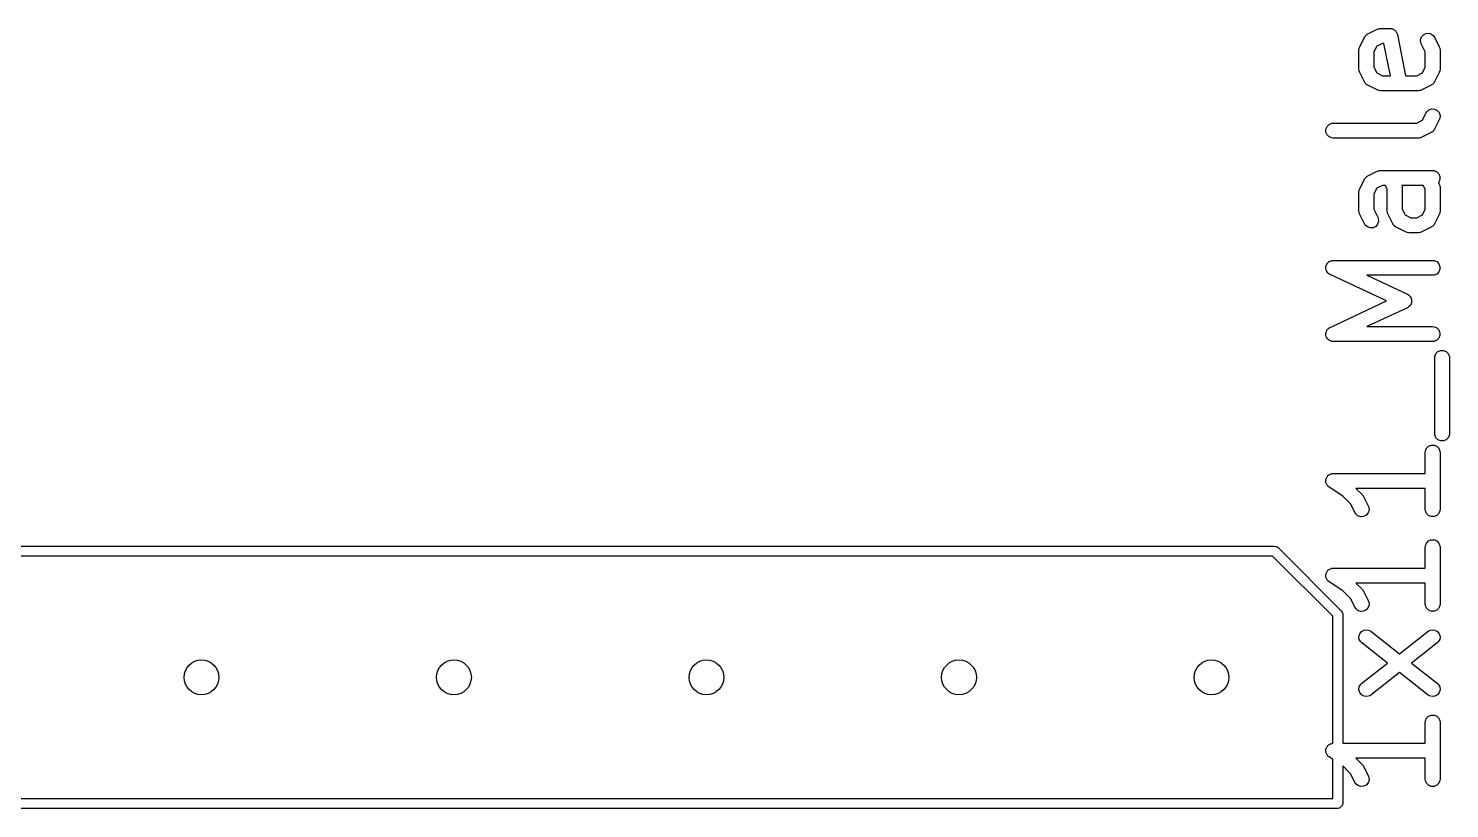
# Model space of a CAD drawing. Extents: x 2.08 to 4.63, y -4.92 to -2.81.
# Drawn here: x 2.728 to 3.291, y -3.123 to -2.814 of the extents above; entities that cross this region are included whole.
import ezdxf

# ---------------------------------------------------------------- set-up
doc = ezdxf.new("R2010")
doc.units = 0
doc.header["$MEASUREMENT"] = 0
doc.layers.add('BLACK', color=7, linetype='CONTINUOUS')

msp = doc.modelspace()

# ---------------------------------------------------------------- linework, layer by layer
at = {"layer": 'BLACK', "linetype": 'CONTINUOUS'}
for p, q in [((3.2625, -2.81419), (3.26304, -2.81399)), ((3.26304, -2.81399), (3.26315, -2.81398)), ((3.26315, -2.81398), (3.26324, -2.81394)), ((3.26324, -2.81394), (3.26382, -2.81388)), ((3.26382, -2.81388), (3.26757, -2.81388)), ((3.26757, -2.81388), (3.26814, -2.81394)), ((3.26814, -2.81394), (3.26841, -2.81405)), ((3.26841, -2.81405), (3.2687, -2.81411)), ((3.25555, -2.82114), (3.25743, -2.81739)), ((3.25743, -2.81739), (3.25749, -2.81729)), ((3.25749, -2.81729), (3.2575, -2.81725)), ((3.2575, -2.81725), (3.25755, -2.81719)), ((3.25755, -2.81719), (3.25774, -2.8169)), ((3.25774, -2.8169), (3.25802, -2.81666)), ((3.25802, -2.81666), (3.25826, -2.81638)), ((3.25826, -2.81638), (3.25855, -2.81619)), ((3.25855, -2.81619), (3.25861, -2.81614)), ((3.25861, -2.81614), (3.25865, -2.81613)), ((3.25865, -2.81613), (3.25875, -2.81607)), ((3.25875, -2.81607), (3.2625, -2.81419)), ((3.2687, -2.81411), (3.26894, -2.81427)), ((3.26894, -2.81427), (3.26921, -2.81438)), ((3.26921, -2.81438), (3.26941, -2.81458)), ((3.26941, -2.81458), (3.26965, -2.81475)), ((3.26965, -2.81475), (3.26982, -2.81499)), ((3.26982, -2.81499), (3.27002, -2.81519)), ((3.27002, -2.81519), (3.27013, -2.81546)), ((3.27013, -2.81546), (3.2703, -2.8157)), ((3.2703, -2.8157), (3.27046, -2.81626)), ((3.27046, -2.81626), (3.27374, -2.83263)), ((3.27964, -2.81834), (3.28, -2.81725)), ((3.27972, -2.81949), (3.27964, -2.81834)), ((3.27993, -2.82003), (3.27972, -2.81949)), ((3.28, -2.81725), (3.28076, -2.81638)), ((3.28076, -2.81638), (3.28179, -2.81586)), ((3.28179, -2.81586), (3.28294, -2.81578)), ((3.28294, -2.81578), (3.28403, -2.81614)), ((3.28403, -2.81614), (3.2849, -2.8169)), ((3.2849, -2.8169), (3.28521, -2.81739)), ((3.28521, -2.81739), (3.28708, -2.82114)), ((3.25524, -2.82246), (3.2553, -2.82188)), ((3.25524, -2.82996), (3.25524, -2.82246)), ((3.2553, -2.82188), (3.25534, -2.82179)), ((3.25534, -2.82179), (3.25535, -2.82168)), ((3.25535, -2.82168), (3.25555, -2.82114)), ((3.26227, -2.82091), (3.26115, -2.82316)), ((3.26115, -2.82316), (3.26115, -2.82926)), ((3.26452, -2.81979), (3.26227, -2.82091)), ((3.26515, -2.81979), (3.26452, -2.81979)), ((3.26772, -2.83263), (3.26515, -2.81979)), ((3.28149, -2.82316), (3.27993, -2.82003)), ((3.28149, -2.82926), (3.28149, -2.82316)), ((3.28708, -2.82114), (3.28729, -2.82168)), ((3.28729, -2.82168), (3.2873, -2.82179)), ((3.2873, -2.82179), (3.28734, -2.82188)), ((3.28734, -2.82188), (3.28739, -2.82246)), ((3.28739, -2.82246), (3.28739, -2.82996)), ((3.2553, -2.83053), (3.25524, -2.82996)), ((3.25534, -2.83063), (3.2553, -2.83053)), ((3.25535, -2.83074), (3.25534, -2.83063)), ((3.25555, -2.83128), (3.25535, -2.83074)), ((3.26115, -2.82926), (3.26227, -2.83151)), ((3.28037, -2.83151), (3.28149, -2.82926)), ((3.28729, -2.83074), (3.28708, -2.83128)), ((3.2873, -2.83063), (3.28729, -2.83074)), ((3.28734, -2.83053), (3.2873, -2.83063)), ((3.28739, -2.82996), (3.28734, -2.83053)), ((3.25743, -2.83503), (3.25555, -2.83128)), ((3.25749, -2.83513), (3.25743, -2.83503)), ((3.2575, -2.83517), (3.25749, -2.83513)), ((3.25755, -2.83523), (3.2575, -2.83517)), ((3.25774, -2.83552), (3.25755, -2.83523)), ((3.25802, -2.83576), (3.25774, -2.83552)), ((3.25826, -2.83604), (3.25802, -2.83576)), ((3.25855, -2.83622), (3.25826, -2.83604)), ((3.25861, -2.83627), (3.25855, -2.83622)), ((3.25865, -2.83629), (3.25861, -2.83627)), ((3.25875, -2.83635), (3.25865, -2.83629)), ((3.2625, -2.83822), (3.25875, -2.83635)), ((3.26227, -2.83151), (3.26452, -2.83263)), ((3.26452, -2.83263), (3.26772, -2.83263)), ((3.27374, -2.83263), (3.27812, -2.83263)), ((3.27812, -2.83263), (3.28037, -2.83151)), ((3.28389, -2.83635), (3.28014, -2.83822)), ((3.28398, -2.83629), (3.28389, -2.83635)), ((3.28403, -2.83627), (3.28398, -2.83629)), ((3.28409, -2.83622), (3.28403, -2.83627)), ((3.28438, -2.83604), (3.28409, -2.83622)), ((3.28462, -2.83576), (3.28438, -2.83604)), ((3.2849, -2.83552), (3.28462, -2.83576)), ((3.28508, -2.83523), (3.2849, -2.83552)), ((3.28513, -2.83517), (3.28508, -2.83523)), ((3.28515, -2.83513), (3.28513, -2.83517)), ((3.28521, -2.83503), (3.28515, -2.83513)), ((3.28708, -2.83128), (3.28521, -2.83503)), ((3.26304, -2.83843), (3.2625, -2.83822)), ((3.26315, -2.83844), (3.26304, -2.83843)), ((3.26324, -2.83848), (3.26315, -2.83844)), ((3.26382, -2.83854), (3.26324, -2.83848)), ((3.27132, -2.83854), (3.26382, -2.83854)), ((3.27882, -2.83854), (3.27132, -2.83854)), ((3.27939, -2.83848), (3.27882, -2.83854)), ((3.27949, -2.83844), (3.27939, -2.83848)), ((3.2796, -2.83843), (3.27949, -2.83844)), ((3.28014, -2.83822), (3.2796, -2.83843)), ((3.28037, -2.85026), (3.2818, -2.84739)), ((3.2818, -2.84739), (3.28211, -2.8469)), ((3.28211, -2.8469), (3.28298, -2.84614)), ((3.28298, -2.84614), (3.28407, -2.84578)), ((3.28407, -2.84578), (3.28522, -2.84586)), ((3.28522, -2.84586), (3.28625, -2.84637)), ((3.28625, -2.84637), (3.28701, -2.84724)), ((3.28701, -2.84724), (3.28737, -2.84834)), ((3.24218, -2.85375), (3.24262, -2.85269)), ((3.24262, -2.85269), (3.24343, -2.85188)), ((3.24343, -2.85188), (3.2445, -2.85143)), ((3.2445, -2.85143), (3.24507, -2.85138)), ((3.24507, -2.85138), (3.27812, -2.85138)), ((3.27812, -2.85138), (3.28037, -2.85026)), ((3.28708, -2.85003), (3.28521, -2.85378)), ((3.28729, -2.84949), (3.28708, -2.85003)), ((3.28737, -2.84834), (3.28729, -2.84949)), ((3.24218, -2.85491), (3.24218, -2.85375)), ((3.24262, -2.85597), (3.24218, -2.85491)), ((3.24343, -2.85679), (3.24262, -2.85597)), ((3.2445, -2.85723), (3.24343, -2.85679)), ((3.24507, -2.85728), (3.2445, -2.85723)), ((3.27882, -2.85728), (3.24507, -2.85728)), ((3.27939, -2.85723), (3.27882, -2.85728)), ((3.27949, -2.85719), (3.27939, -2.85723)), ((3.2796, -2.85718), (3.27949, -2.85719)), ((3.28014, -2.85697), (3.2796, -2.85718)), ((3.28389, -2.8551), (3.28014, -2.85697)), ((3.28398, -2.85504), (3.28389, -2.8551)), ((3.28403, -2.85502), (3.28398, -2.85504)), ((3.28409, -2.85497), (3.28403, -2.85502)), ((3.28438, -2.85479), (3.28409, -2.85497)), ((3.28462, -2.85451), (3.28438, -2.85479)), ((3.2849, -2.85427), (3.28462, -2.85451)), ((3.28508, -2.85397), (3.2849, -2.85427)), ((3.28513, -2.85392), (3.28508, -2.85397)), ((3.28515, -2.85387), (3.28513, -2.85392)), ((3.28521, -2.85378), (3.28515, -2.85387)), ((3.2625, -2.87044), (3.26304, -2.87023)), ((3.26304, -2.87023), (3.26315, -2.87022)), ((3.26315, -2.87022), (3.26324, -2.87018)), ((3.26324, -2.87018), (3.26382, -2.87013)), ((3.26382, -2.87013), (3.28444, -2.87013)), ((3.28444, -2.87013), (3.28502, -2.87018)), ((3.28502, -2.87018), (3.28608, -2.87062)), ((3.25555, -2.87738), (3.25743, -2.87363)), ((3.25743, -2.87363), (3.25749, -2.87354)), ((3.25749, -2.87354), (3.2575, -2.87349)), ((3.2575, -2.87349), (3.25755, -2.87343)), ((3.25755, -2.87343), (3.25774, -2.87314)), ((3.25774, -2.87314), (3.25802, -2.8729)), ((3.25802, -2.8729), (3.25826, -2.87262)), ((3.25826, -2.87262), (3.25855, -2.87244)), ((3.25855, -2.87244), (3.25861, -2.87239)), ((3.25861, -2.87239), (3.25865, -2.87237)), ((3.25865, -2.87237), (3.25875, -2.87231)), ((3.25875, -2.87231), (3.2625, -2.87044)), ((3.28608, -2.87062), (3.2869, -2.87144)), ((3.2869, -2.87472), (3.28676, -2.87486)), ((3.28676, -2.87486), (3.28708, -2.87551)), ((3.2869, -2.87144), (3.28734, -2.8725)), ((3.28734, -2.87365), (3.2869, -2.87472)), ((3.28708, -2.87551), (3.28729, -2.87605)), ((3.28734, -2.8725), (3.28734, -2.87365)), ((3.25524, -2.8787), (3.2553, -2.87813)), ((3.25524, -2.8862), (3.25524, -2.8787)), ((3.2553, -2.87813), (3.25534, -2.87803)), ((3.25534, -2.87803), (3.25535, -2.87792)), ((3.25535, -2.87792), (3.25555, -2.87738)), ((3.26227, -2.87715), (3.26115, -2.8794)), ((3.26115, -2.8794), (3.26115, -2.8855)), ((3.26452, -2.87603), (3.26227, -2.87715)), ((3.26574, -2.87603), (3.26452, -2.87603)), ((3.26649, -2.87752), (3.26574, -2.87603)), ((3.26649, -2.8862), (3.26649, -2.87752)), ((3.28074, -2.87603), (3.27229, -2.87603)), ((3.27229, -2.87603), (3.27229, -2.87605)), ((3.27229, -2.87605), (3.2723, -2.87615)), ((3.2723, -2.87615), (3.27234, -2.87625)), ((3.27234, -2.87625), (3.2724, -2.87683)), ((3.2724, -2.87683), (3.2724, -2.8855)), ((3.28149, -2.87752), (3.28074, -2.87603)), ((3.28149, -2.8855), (3.28149, -2.87752)), ((3.28729, -2.87605), (3.2873, -2.87615)), ((3.2873, -2.87615), (3.28734, -2.87625)), ((3.28734, -2.87625), (3.28739, -2.87683)), ((3.28739, -2.87683), (3.28739, -2.8862)), ((3.2553, -2.88678), (3.25524, -2.8862)), ((3.25534, -2.88688), (3.2553, -2.88678)), ((3.25535, -2.88698), (3.25534, -2.88688)), ((3.25555, -2.88752), (3.25535, -2.88698)), ((3.26115, -2.8855), (3.26271, -2.88863)), ((3.26655, -2.88678), (3.26649, -2.8862)), ((3.26659, -2.88688), (3.26655, -2.88678)), ((3.2666, -2.88698), (3.26659, -2.88688)), ((3.2668, -2.88752), (3.2666, -2.88698)), ((3.2724, -2.8855), (3.27352, -2.88775)), ((3.28037, -2.88775), (3.28149, -2.8855)), ((3.28729, -2.88698), (3.28708, -2.88752)), ((3.2873, -2.88688), (3.28729, -2.88698)), ((3.28734, -2.88678), (3.2873, -2.88688)), ((3.28739, -2.8862), (3.28734, -2.88678)), ((3.25743, -2.89127), (3.25555, -2.88752)), ((3.25774, -2.89176), (3.25743, -2.89127)), ((3.25861, -2.89252), (3.25774, -2.89176)), ((3.2597, -2.89288), (3.25861, -2.89252)), ((3.26085, -2.8928), (3.2597, -2.89288)), ((3.26188, -2.89228), (3.26085, -2.8928)), ((3.26263, -2.89141), (3.26188, -2.89228)), ((3.263, -2.89032), (3.26263, -2.89141)), ((3.26271, -2.88863), (3.26292, -2.88917)), ((3.26292, -2.88917), (3.263, -2.89032)), ((3.26868, -2.89127), (3.2668, -2.88752)), ((3.26874, -2.89137), (3.26868, -2.89127)), ((3.26875, -2.89141), (3.26874, -2.89137)), ((3.2688, -2.89147), (3.26875, -2.89141)), ((3.26899, -2.89176), (3.2688, -2.89147)), ((3.26927, -2.892), (3.26899, -2.89176)), ((3.26951, -2.89228), (3.26927, -2.892)), ((3.2698, -2.89247), (3.26951, -2.89228)), ((3.26986, -2.89252), (3.2698, -2.89247)), ((3.2699, -2.89253), (3.26986, -2.89252)), ((3.27, -2.89259), (3.2699, -2.89253)), ((3.27375, -2.89447), (3.27, -2.89259)), ((3.27352, -2.88775), (3.27576, -2.88887)), ((3.27576, -2.88887), (3.27812, -2.88887)), ((3.27812, -2.88887), (3.28037, -2.88775)), ((3.28389, -2.89259), (3.28014, -2.89447)), ((3.28398, -2.89253), (3.28389, -2.89259)), ((3.28403, -2.89252), (3.28398, -2.89253)), ((3.28409, -2.89247), (3.28403, -2.89252)), ((3.28438, -2.89228), (3.28409, -2.89247)), ((3.28462, -2.892), (3.28438, -2.89228)), ((3.2849, -2.89176), (3.28462, -2.892)), ((3.28508, -2.89147), (3.2849, -2.89176)), ((3.28513, -2.89141), (3.28508, -2.89147)), ((3.28515, -2.89137), (3.28513, -2.89141)), ((3.28521, -2.89127), (3.28515, -2.89137)), ((3.28708, -2.88752), (3.28521, -2.89127)), ((3.27429, -2.89467), (3.27375, -2.89447)), ((3.27439, -2.89468), (3.27429, -2.89467)), ((3.27449, -2.89472), (3.27439, -2.89468)), ((3.27507, -2.89478), (3.27449, -2.89472)), ((3.27882, -2.89478), (3.27507, -2.89478)), ((3.27939, -2.89472), (3.27882, -2.89478)), ((3.27949, -2.89468), (3.27939, -2.89472)), ((3.2796, -2.89467), (3.27949, -2.89468)), ((3.28014, -2.89447), (3.2796, -2.89467)), ((3.24215, -2.90915), (3.24218, -2.90864)), ((3.24218, -2.90921), (3.24215, -2.90915)), ((3.24218, -2.90812), (3.2422, -2.90806)), ((3.24218, -2.90864), (3.24218, -2.90812)), ((3.24218, -2.90927), (3.24218, -2.90921)), ((3.24237, -2.90975), (3.24218, -2.90927)), ((3.2422, -2.908), (3.24242, -2.90753)), ((3.2422, -2.90806), (3.2422, -2.908)), ((3.24255, -2.91023), (3.24237, -2.90975)), ((3.24242, -2.90753), (3.24262, -2.90706)), ((3.24262, -2.90706), (3.24266, -2.90701)), ((3.24266, -2.90701), (3.24269, -2.90695)), ((3.24269, -2.90695), (3.24307, -2.90661)), ((3.24307, -2.90661), (3.24343, -2.90624)), ((3.24343, -2.90624), (3.24349, -2.90622)), ((3.24349, -2.90622), (3.24354, -2.90617)), ((3.24354, -2.90617), (3.24402, -2.906)), ((3.24402, -2.906), (3.2445, -2.9058)), ((3.2445, -2.9058), (3.24459, -2.90579)), ((3.24459, -2.90579), (3.24462, -2.90578)), ((3.24462, -2.90578), (3.24469, -2.90578)), ((3.24469, -2.90578), (3.24507, -2.90575)), ((3.24507, -2.90575), (3.28444, -2.90575)), ((3.28444, -2.90575), (3.28502, -2.9058)), ((3.28502, -2.9058), (3.28608, -2.90624)), ((3.28608, -2.90624), (3.2869, -2.90706)), ((3.2869, -2.90706), (3.28734, -2.90812)), ((3.28734, -2.90927), (3.2869, -2.91034)), ((3.28734, -2.90812), (3.28734, -2.90927)), ((3.24259, -2.91028), (3.24255, -2.91023)), ((3.24262, -2.91034), (3.24259, -2.91028)), ((3.24298, -2.9107), (3.24262, -2.91034)), ((3.24332, -2.91108), (3.24298, -2.9107)), ((3.2434, -2.91113), (3.24332, -2.91108)), ((3.24343, -2.91115), (3.2434, -2.91113)), ((3.2435, -2.91118), (3.24343, -2.91115)), ((3.24382, -2.91137), (3.2435, -2.91118)), ((3.26621, -2.92182), (3.24382, -2.91137)), ((3.28444, -2.91165), (3.25838, -2.91165)), ((3.25838, -2.91165), (3.27444, -2.91915)), ((3.28502, -2.91159), (3.28444, -2.91165)), ((3.28608, -2.91115), (3.28502, -2.91159)), ((3.2869, -2.91034), (3.28608, -2.91115)), ((3.27444, -2.91915), (3.27465, -2.91927)), ((3.27465, -2.91927), (3.27472, -2.9193)), ((3.27472, -2.9193), (3.27477, -2.91934)), ((3.27477, -2.91934), (3.27494, -2.91944)), ((3.27494, -2.91944), (3.27524, -2.91977)), ((3.27524, -2.91977), (3.27557, -2.92008)), ((3.27557, -2.92008), (3.27563, -2.92019)), ((3.27563, -2.92019), (3.27572, -2.92029)), ((3.27572, -2.92029), (3.27587, -2.92071)), ((3.27587, -2.92071), (3.27606, -2.92112)), ((3.24382, -2.93227), (3.26621, -2.92182)), ((3.27444, -2.9245), (3.25838, -2.93199)), ((3.27465, -2.92437), (3.27444, -2.9245)), ((3.27472, -2.92435), (3.27465, -2.92437)), ((3.27477, -2.9243), (3.27472, -2.92435)), ((3.27494, -2.9242), (3.27477, -2.9243)), ((3.27524, -2.92387), (3.27494, -2.9242)), ((3.27557, -2.92357), (3.27524, -2.92387)), ((3.27563, -2.92345), (3.27557, -2.92357)), ((3.27572, -2.92335), (3.27563, -2.92345)), ((3.27587, -2.92293), (3.27572, -2.92335)), ((3.27606, -2.92252), (3.27587, -2.92293)), ((3.27606, -2.92112), (3.27607, -2.92125)), ((3.27607, -2.92239), (3.27606, -2.92252)), ((3.27607, -2.92125), (3.27611, -2.92137)), ((3.27611, -2.92227), (3.27607, -2.92239)), ((3.27611, -2.92137), (3.27609, -2.92182)), ((3.27609, -2.92182), (3.27611, -2.92227)), ((3.2435, -2.93246), (3.24382, -2.93227)), ((3.25838, -2.93199), (3.28444, -2.93199)), ((3.28444, -2.93199), (3.28502, -2.93205)), ((3.28502, -2.93205), (3.28608, -2.93249)), ((3.24215, -2.9345), (3.24218, -2.93444)), ((3.24218, -2.93501), (3.24215, -2.9345)), ((3.24218, -2.93437), (3.24237, -2.9339)), ((3.24218, -2.93444), (3.24218, -2.93437)), ((3.24218, -2.93552), (3.24218, -2.93501)), ((3.2422, -2.93558), (3.24218, -2.93552)), ((3.2422, -2.93565), (3.2422, -2.93558)), ((3.24242, -2.93611), (3.2422, -2.93565)), ((3.24237, -2.9339), (3.24255, -2.93341)), ((3.24262, -2.93659), (3.24242, -2.93611)), ((3.24255, -2.93341), (3.24259, -2.93337)), ((3.24259, -2.93337), (3.24262, -2.93331)), ((3.24262, -2.93331), (3.24298, -2.93294)), ((3.24266, -2.93663), (3.24262, -2.93659)), ((3.24269, -2.93669), (3.24266, -2.93663)), ((3.24307, -2.93704), (3.24269, -2.93669)), ((3.24298, -2.93294), (3.24332, -2.93256)), ((3.24343, -2.9374), (3.24307, -2.93704)), ((3.24332, -2.93256), (3.2434, -2.93252)), ((3.2434, -2.93252), (3.24343, -2.93249)), ((3.24343, -2.93249), (3.2435, -2.93246)), ((3.24349, -2.93743), (3.24343, -2.9374)), ((3.24354, -2.93747), (3.24349, -2.93743)), ((3.24402, -2.93765), (3.24354, -2.93747)), ((3.2445, -2.93784), (3.24402, -2.93765)), ((3.24459, -2.93785), (3.2445, -2.93784)), ((3.24462, -2.93786), (3.24459, -2.93785)), ((3.24469, -2.93786), (3.24462, -2.93786)), ((3.24507, -2.9379), (3.24469, -2.93786)), ((3.28444, -2.9379), (3.24507, -2.9379)), ((3.28502, -2.93784), (3.28444, -2.9379)), ((3.28608, -2.9374), (3.28502, -2.93784)), ((3.28608, -2.93249), (3.2869, -2.93331)), ((3.2869, -2.93659), (3.28608, -2.9374)), ((3.2869, -2.93331), (3.28734, -2.93437)), ((3.28734, -2.93552), (3.2869, -2.93659)), ((3.28734, -2.93437), (3.28734, -2.93552)), ((3.2853, -2.94374), (3.28574, -2.94268)), ((3.28574, -2.94268), (3.28655, -2.94186)), ((3.28655, -2.94186), (3.28762, -2.94142)), ((3.28762, -2.94142), (3.28877, -2.94142)), ((3.28877, -2.94142), (3.28983, -2.94186)), ((3.28983, -2.94186), (3.29065, -2.94268)), ((3.29065, -2.94268), (3.29109, -2.94374)), ((3.28524, -2.94432), (3.2853, -2.94374)), ((3.28524, -2.97432), (3.28524, -2.94432)), ((3.29109, -2.94374), (3.29114, -2.94432)), ((3.29114, -2.94432), (3.29114, -2.97432)), ((3.2853, -2.97489), (3.28524, -2.97432)), ((3.28574, -2.97596), (3.2853, -2.97489)), ((3.28655, -2.97677), (3.28574, -2.97596)), ((3.28762, -2.97721), (3.28655, -2.97677)), ((3.28877, -2.97721), (3.28762, -2.97721)), ((3.28983, -2.97677), (3.28877, -2.97721)), ((3.29065, -2.97596), (3.28983, -2.97677)), ((3.29109, -2.97489), (3.29065, -2.97596)), ((3.29114, -2.97432), (3.29109, -2.97489)), ((3.28149, -2.98181), (3.28155, -2.98124)), ((3.28149, -2.99011), (3.28149, -2.98181)), ((3.28155, -2.98124), (3.28199, -2.98017)), ((3.28199, -2.98017), (3.2828, -2.97936)), ((3.2828, -2.97936), (3.28387, -2.97892)), ((3.28387, -2.97892), (3.28502, -2.97892)), ((3.28502, -2.97892), (3.28608, -2.97936)), ((3.28608, -2.97936), (3.2869, -2.98017)), ((3.2869, -2.98017), (3.28734, -2.98124)), ((3.28734, -2.98124), (3.28739, -2.98181)), ((3.28739, -2.98181), (3.28739, -3.00431)), ((3.24212, -2.99307), (3.24218, -2.99278)), ((3.24218, -2.99335), (3.24212, -2.99307)), ((3.24218, -2.99249), (3.24229, -2.99222)), ((3.24218, -2.99278), (3.24218, -2.99249)), ((3.24218, -2.99364), (3.24218, -2.99335)), ((3.24229, -2.99391), (3.24218, -2.99364)), ((3.24229, -2.99222), (3.24234, -2.99194)), ((3.24234, -2.9942), (3.24229, -2.99391)), ((3.24234, -2.99194), (3.2425, -2.99169)), ((3.2425, -2.99169), (3.24262, -2.99142)), ((3.24262, -2.99142), (3.24282, -2.99122)), ((3.24282, -2.99122), (3.24298, -2.99098)), ((3.24298, -2.99098), (3.24322, -2.99081)), ((3.24322, -2.99081), (3.24343, -2.99061)), ((3.24343, -2.99061), (3.2437, -2.9905)), ((3.2437, -2.9905), (3.24394, -2.99034)), ((3.24394, -2.99034), (3.24423, -2.99028)), ((3.24423, -2.99028), (3.2445, -2.99017)), ((3.2445, -2.99017), (3.24507, -2.99011)), ((3.24507, -2.99011), (3.24507, -2.99011)), ((3.24507, -2.99011), (3.24507, -2.99011)), ((3.24507, -2.99011), (3.24507, -2.99011)), ((3.24507, -2.99011), (3.28149, -2.99011)), ((3.24251, -2.99444), (3.24234, -2.9942)), ((3.24262, -2.9947), (3.24251, -2.99444)), ((3.24282, -2.99491), (3.24262, -2.9947)), ((3.24299, -2.99515), (3.24282, -2.99491)), ((3.24343, -2.99552), (3.24299, -2.99515)), ((3.24881, -2.99911), (3.24343, -2.99552)), ((3.24343, -2.99552), (3.24343, -2.99552)), ((3.24343, -2.99552), (3.24343, -2.99552)), ((3.24343, -2.99552), (3.24343, -2.99552)), ((3.25202, -3.00231), (3.24881, -2.99911)), ((3.28149, -2.99602), (3.25407, -2.99602)), ((3.25407, -2.99602), (3.25653, -2.99847)), ((3.25653, -2.99847), (3.25672, -2.9987)), ((3.25672, -2.9987), (3.25678, -2.99875)), ((3.25678, -2.99875), (3.25683, -2.99884)), ((3.25683, -2.99884), (3.2569, -2.99892)), ((3.2569, -2.99892), (3.25693, -2.99899)), ((3.25693, -2.99899), (3.25709, -2.99924)), ((3.25709, -2.99924), (3.25896, -3.00299)), ((3.28149, -3.00431), (3.28149, -2.99602)), ((3.25368, -3.00563), (3.25202, -3.00231)), ((3.25925, -3.00468), (3.25889, -3.00577)), ((3.25896, -3.00299), (3.25917, -3.00353)), ((3.25917, -3.00353), (3.25925, -3.00468)), ((3.28155, -3.00489), (3.28149, -3.00431)), ((3.28199, -3.00595), (3.28155, -3.00489)), ((3.28734, -3.00489), (3.2869, -3.00595)), ((3.28739, -3.00431), (3.28734, -3.00489)), ((3.25399, -3.00612), (3.25368, -3.00563)), ((3.25486, -3.00688), (3.25399, -3.00612)), ((3.25595, -3.00724), (3.25486, -3.00688)), ((3.2571, -3.00716), (3.25595, -3.00724)), ((3.25813, -3.00664), (3.2571, -3.00716)), ((3.25889, -3.00577), (3.25813, -3.00664)), ((3.2828, -3.00677), (3.28199, -3.00595)), ((3.28387, -3.00721), (3.2828, -3.00677)), ((3.28502, -3.00721), (3.28387, -3.00721)), ((3.28608, -3.00677), (3.28502, -3.00721)), ((3.2869, -3.00595), (3.28608, -3.00677)), ((3.2828, -3.01685), (3.28387, -3.01641)), ((3.28387, -3.01641), (3.28502, -3.01641)), ((3.28502, -3.01641), (3.28608, -3.01685)), ((2.14685, -3.0189), (3.22185, -3.0189)), ((3.22185, -3.0189), (3.2226, -3.01905)), ((3.2226, -3.01905), (3.22324, -3.01947)), ((3.22324, -3.01947), (3.24824, -3.04447)), ((3.28149, -3.01931), (3.28155, -3.01873)), ((3.28149, -3.02761), (3.28149, -3.01931)), ((3.28155, -3.01873), (3.28199, -3.01767)), ((3.28199, -3.01767), (3.2828, -3.01685)), ((3.28608, -3.01685), (3.2869, -3.01767)), ((3.2869, -3.01767), (3.28734, -3.01873)), ((3.28734, -3.01873), (3.28739, -3.01931)), ((3.28739, -3.01931), (3.28739, -3.04181)), ((3.22104, -3.02283), (2.14882, -3.02283)), ((3.24488, -3.04668), (3.22104, -3.02283)), ((3.2437, -3.02799), (3.24394, -3.02783)), ((3.24394, -3.02783), (3.24423, -3.02777)), ((3.24423, -3.02777), (3.2445, -3.02766)), ((3.2445, -3.02766), (3.24507, -3.02761)), ((3.24507, -3.02761), (3.24507, -3.02761)), ((3.24507, -3.02761), (3.24507, -3.02761)), ((3.24507, -3.02761), (3.24507, -3.02761)), ((3.24507, -3.02761), (3.28149, -3.02761)), ((3.24212, -3.03056), (3.24218, -3.03027)), ((3.24218, -3.03085), (3.24212, -3.03056)), ((3.24218, -3.02998), (3.24229, -3.02972)), ((3.24218, -3.03027), (3.24218, -3.02998)), ((3.24218, -3.03113), (3.24218, -3.03085)), ((3.24229, -3.0314), (3.24218, -3.03113)), ((3.24229, -3.02972), (3.24234, -3.02943)), ((3.24234, -3.03169), (3.24229, -3.0314)), ((3.24234, -3.02943), (3.2425, -3.02919)), ((3.24251, -3.03193), (3.24234, -3.03169)), ((3.2425, -3.02919), (3.24262, -3.02892)), ((3.24262, -3.0322), (3.24251, -3.03193)), ((3.24262, -3.02892), (3.24282, -3.02871)), ((3.24282, -3.03241), (3.24262, -3.0322)), ((3.24282, -3.02871), (3.24298, -3.02847)), ((3.24299, -3.03265), (3.24282, -3.03241)), ((3.24298, -3.02847), (3.24322, -3.02831)), ((3.24343, -3.03301), (3.24299, -3.03265)), ((3.24322, -3.02831), (3.24343, -3.0281)), ((3.24343, -3.0281), (3.2437, -3.02799)), ((3.24343, -3.03302), (3.24343, -3.03301)), ((3.24343, -3.03301), (3.24343, -3.03301)), ((3.24343, -3.03301), (3.24343, -3.03301)), ((3.24881, -3.0366), (3.24343, -3.03302)), ((3.28149, -3.03351), (3.25407, -3.03351)), ((3.25407, -3.03351), (3.25653, -3.03597)), ((3.28149, -3.04181), (3.28149, -3.03351)), ((3.25202, -3.03981), (3.24881, -3.0366)), ((3.25653, -3.03597), (3.25672, -3.0362)), ((3.25672, -3.0362), (3.25678, -3.03625)), ((3.25678, -3.03625), (3.25683, -3.03634)), ((3.25683, -3.03634), (3.2569, -3.03642)), ((3.2569, -3.03642), (3.25693, -3.03649)), ((3.25693, -3.03649), (3.25709, -3.03674)), ((3.25709, -3.03674), (3.25896, -3.04049)), ((3.24824, -3.04447), (3.24867, -3.04511)), ((3.25368, -3.04313), (3.25202, -3.03981)), ((3.25399, -3.04362), (3.25368, -3.04313)), ((3.25486, -3.04437), (3.25399, -3.04362)), ((3.25595, -3.04474), (3.25486, -3.04437)), ((3.2571, -3.04466), (3.25595, -3.04474)), ((3.25813, -3.04414), (3.2571, -3.04466)), ((3.25889, -3.04327), (3.25813, -3.04414)), ((3.25925, -3.04218), (3.25889, -3.04327)), ((3.25896, -3.04049), (3.25917, -3.04103)), ((3.25917, -3.04103), (3.25925, -3.04218)), ((3.28155, -3.04238), (3.28149, -3.04181)), ((3.28199, -3.04345), (3.28155, -3.04238)), ((3.2828, -3.04426), (3.28199, -3.04345)), ((3.28387, -3.0447), (3.2828, -3.04426)), ((3.28502, -3.0447), (3.28387, -3.0447)), ((3.28608, -3.04426), (3.28502, -3.0447)), ((3.2869, -3.04345), (3.28608, -3.04426)), ((3.28734, -3.04238), (3.2869, -3.04345)), ((3.28739, -3.04181), (3.28734, -3.04238)), ((3.24488, -3.09699), (3.24488, -3.04668)), ((3.24867, -3.04511), (3.24882, -3.04587)), ((3.24882, -3.04587), (3.24882, -3.09697)), ((3.25525, -3.0547), (3.25556, -3.05359)), ((3.25539, -3.05585), (3.25525, -3.0547)), ((3.25595, -3.05685), (3.25539, -3.05585)), ((3.25556, -3.05359), (3.25627, -3.05269)), ((3.25627, -3.05269), (3.25728, -3.05212)), ((3.25728, -3.05212), (3.25842, -3.05199)), ((3.25842, -3.05199), (3.25953, -3.0523)), ((3.25953, -3.0523), (3.26002, -3.05261)), ((3.26002, -3.05261), (3.27132, -3.06149)), ((3.27132, -3.06149), (3.28262, -3.05261)), ((3.28262, -3.05261), (3.28311, -3.0523)), ((3.28311, -3.0523), (3.28421, -3.05199)), ((3.28421, -3.05199), (3.28536, -3.05212)), ((3.28536, -3.05212), (3.28636, -3.05269)), ((3.28636, -3.05269), (3.28707, -3.05359)), ((3.28725, -3.05585), (3.28668, -3.05685)), ((3.28707, -3.05359), (3.28739, -3.0547)), ((3.28739, -3.0547), (3.28725, -3.05585)), ((3.25637, -3.05725), (3.25595, -3.05685)), ((3.26654, -3.06524), (3.25637, -3.05725)), ((3.28627, -3.05725), (3.2761, -3.06524)), ((3.28668, -3.05685), (3.28627, -3.05725)), ((3.25637, -3.07323), (3.26654, -3.06524)), ((3.2761, -3.06524), (3.28627, -3.07323)), ((3.27132, -3.069), (3.26002, -3.07787)), ((3.28262, -3.07787), (3.27132, -3.069)), ((3.25525, -3.07578), (3.25539, -3.07464)), ((3.25556, -3.07689), (3.25525, -3.07578)), ((3.25539, -3.07464), (3.25595, -3.07363)), ((3.25627, -3.0778), (3.25556, -3.07689)), ((3.25595, -3.07363), (3.25637, -3.07323)), ((3.25728, -3.07836), (3.25627, -3.0778)), ((3.25842, -3.0785), (3.25728, -3.07836)), ((3.25953, -3.07819), (3.25842, -3.0785)), ((3.26002, -3.07787), (3.25953, -3.07819)), ((3.28311, -3.07819), (3.28262, -3.07787)), ((3.28421, -3.0785), (3.28311, -3.07819)), ((3.28536, -3.07836), (3.28421, -3.0785)), ((3.28636, -3.0778), (3.28536, -3.07836)), ((3.28627, -3.07323), (3.28668, -3.07363)), ((3.28707, -3.07689), (3.28636, -3.0778)), ((3.28668, -3.07363), (3.28725, -3.07464)), ((3.28739, -3.07578), (3.28707, -3.07689)), ((3.28725, -3.07464), (3.28739, -3.07578)), ((3.28149, -3.08868), (3.28155, -3.0881)), ((3.28149, -3.09697), (3.28149, -3.08868)), ((3.28155, -3.0881), (3.28199, -3.08704)), ((3.28199, -3.08704), (3.2828, -3.08622)), ((3.2828, -3.08622), (3.28387, -3.08578)), ((3.28387, -3.08578), (3.28502, -3.08578)), ((3.28502, -3.08578), (3.28608, -3.08622)), ((3.28608, -3.08622), (3.2869, -3.08704)), ((3.2869, -3.08704), (3.28734, -3.0881)), ((3.28734, -3.0881), (3.28739, -3.08868)), ((3.28739, -3.08868), (3.28739, -3.11117)), ((3.24212, -3.09993), (3.24218, -3.09964)), ((3.24218, -3.10021), (3.24212, -3.09993)), ((3.24218, -3.09935), (3.24229, -3.09908)), ((3.24218, -3.09964), (3.24218, -3.09935)), ((3.24218, -3.1005), (3.24218, -3.10021)), ((3.24229, -3.10077), (3.24218, -3.1005)), ((3.24229, -3.09908), (3.24234, -3.0988)), ((3.24234, -3.10106), (3.24229, -3.10077)), ((3.24234, -3.0988), (3.2425, -3.09855)), ((3.24251, -3.1013), (3.24234, -3.10106)), ((3.2425, -3.09855), (3.24262, -3.09828)), ((3.24262, -3.09828), (3.24282, -3.09808)), ((3.24282, -3.09808), (3.24298, -3.09784)), ((3.24298, -3.09784), (3.24322, -3.09768)), ((3.24322, -3.09768), (3.24343, -3.09747)), ((3.24343, -3.09747), (3.2437, -3.09736)), ((3.2437, -3.09736), (3.24394, -3.0972)), ((3.24394, -3.0972), (3.24423, -3.09714)), ((3.24423, -3.09714), (3.2445, -3.09703)), ((3.2445, -3.09703), (3.24488, -3.09699)), ((3.24882, -3.09697), (3.28149, -3.09697)), ((3.24262, -3.10157), (3.24251, -3.1013)), ((3.24282, -3.10177), (3.24262, -3.10157)), ((3.24299, -3.10202), (3.24282, -3.10177)), ((3.24343, -3.10238), (3.24299, -3.10202)), ((3.24488, -3.10335), (3.24343, -3.10238)), ((3.24343, -3.10238), (3.24343, -3.10238)), ((3.24343, -3.10238), (3.24343, -3.10238)), ((3.24343, -3.10238), (3.24343, -3.10238)), ((3.24488, -3.1189), (3.24488, -3.10335)), ((3.25202, -3.10917), (3.24882, -3.10597)), ((3.24882, -3.10597), (3.24882, -3.12087)), ((3.28149, -3.10288), (3.25407, -3.10288)), ((3.25407, -3.10288), (3.25653, -3.10534)), ((3.25653, -3.10534), (3.25672, -3.10556)), ((3.25672, -3.10556), (3.25678, -3.10561)), ((3.25678, -3.10561), (3.25683, -3.1057)), ((3.25683, -3.1057), (3.2569, -3.10578)), ((3.2569, -3.10578), (3.25693, -3.10586)), ((3.25693, -3.10586), (3.25709, -3.1061)), ((3.25709, -3.1061), (3.25896, -3.10985)), ((3.28149, -3.11117), (3.28149, -3.10288)), ((3.25368, -3.11249), (3.25202, -3.10917)), ((3.25925, -3.11154), (3.25889, -3.11264)), ((3.25896, -3.10985), (3.25917, -3.11039)), ((3.25917, -3.11039), (3.25925, -3.11154)), ((3.28155, -3.11175), (3.28149, -3.11117)), ((3.28199, -3.11281), (3.28155, -3.11175)), ((3.28734, -3.11175), (3.2869, -3.11281)), ((3.28739, -3.11117), (3.28734, -3.11175)), ((3.25399, -3.11298), (3.25368, -3.11249)), ((3.25486, -3.11374), (3.25399, -3.11298)), ((3.25595, -3.1141), (3.25486, -3.11374)), ((3.2571, -3.11402), (3.25595, -3.1141)), ((3.25813, -3.11351), (3.2571, -3.11402)), ((3.25889, -3.11264), (3.25813, -3.11351)), ((3.2828, -3.11363), (3.28199, -3.11281)), ((3.28387, -3.11407), (3.2828, -3.11363)), ((3.28502, -3.11407), (3.28387, -3.11407)), ((3.28608, -3.11363), (3.28502, -3.11407)), ((3.2869, -3.11281), (3.28608, -3.11363)), ((3.24685, -3.12283), (2.52484, -3.12283)), ((2.5267, -3.1189), (3.24488, -3.1189)), ((3.2476, -3.12268), (3.24685, -3.12283)), ((3.24867, -3.12162), (3.2476, -3.12268)), ((3.24882, -3.12087), (3.24867, -3.12162))]:
    msp.add_line(p, q, dxfattribs=at)
at = {"layer": 'BLACK'}
for centre in [(2.79685, -3.07087), (2.79685, -3.07087), (2.89685, -3.07087), (2.89685, -3.07087), (2.99685, -3.07087), (2.99685, -3.07087), (3.09685, -3.07087), (3.09685, -3.07087), (3.19685, -3.07087), (3.19685, -3.07087)]:
    msp.add_circle(centre, 0.00689, dxfattribs=at)

doc.saveas('drawing.dxf')
